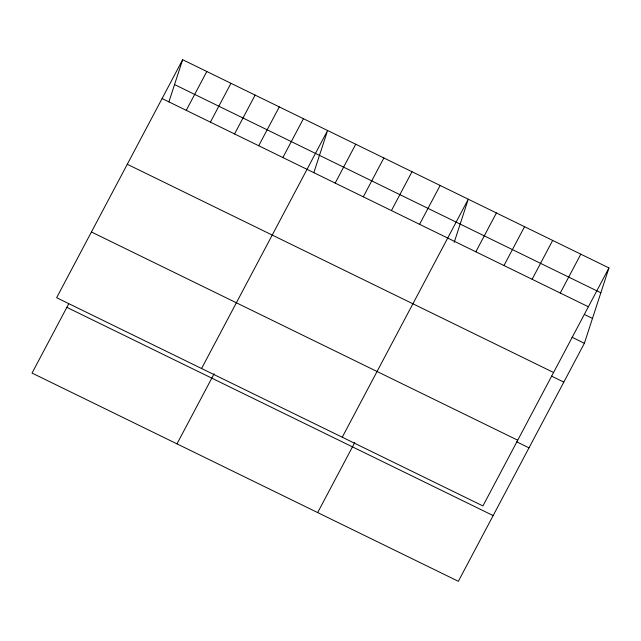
<?xml version="1.0" encoding="UTF-8"?>
<svg xmlns="http://www.w3.org/2000/svg" width="641" height="641" viewBox="0 0 641 641"><rect width="100%" height="100%" fill="white"/><g stroke="black" fill="none" stroke-linecap="round" stroke-linejoin="round"><path stroke-width="0.96" d="M168.871 101.959L182.653 59.701L608.95 267.922L584.368 343.288L458.347 581.299L32.05 373.078L68.691 303.882M313.81 172.758L327.591 130.5L201.57 368.511M454.189 242.378L468.275 199.207L342.254 437.218M182.653 59.701L56.632 297.712L482.929 505.933L608.95 267.922M186.243 110.348L206.811 71.504M210.4 122.143L230.96 83.298M234.558 133.945L255.118 95.1M258.716 145.739L279.276 106.903M282.865 157.542L303.433 118.697M176.988 443.868L214.094 373.807M335.163 183.086L355.731 144.241M363.295 196.827L383.863 157.982M391.435 210.569L412.003 171.724M419.567 224.31L440.135 185.465M317.672 512.584L354.769 442.514M475.838 251.793L496.406 212.956M503.978 265.534L524.546 226.698M532.11 279.284L552.678 240.439M560.25 293.025L580.818 254.181M174.536 84.572L600.841 292.793M162.085 98.546L588.382 306.767M584.568 314.547L592.484 318.417M572.06 337.27L584.368 343.288M127.287 164.272L553.584 372.493M551.492 376.115L563.808 382.124M91.431 231.986L517.728 440.207M516.694 441.841L529.001 447.851M66.848 307.351L493.153 515.572"/></g></svg>
